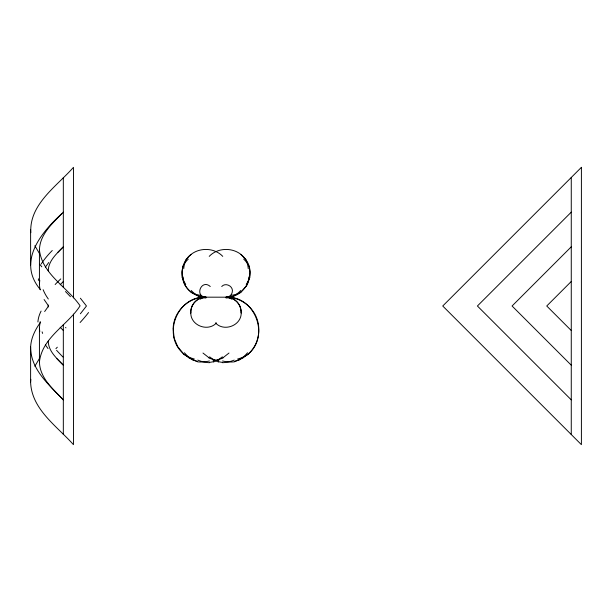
<?xml version="1.0" encoding="UTF-8"?>
<svg xmlns="http://www.w3.org/2000/svg" width="612" height="612" viewBox="0 0 612 612"><rect width="100%" height="100%" fill="white"/><g stroke="black" fill="none" stroke-linecap="round" stroke-linejoin="round"><path stroke-width="0.92" d="M73.463 314.101L73.463 444.664C57.1 426.281 31.648 409.459 30.608 382.309L30.631 347.065C30.998 337.893 35.335 329.432 40.622 322.134M39.948 289.354L39.428 284.725L39.436 250.27C39.627 234.189 53.091 222.867 63.327 212.142M48.256 305.044L48.256 306.956M241.197 312.327L241.052 310.131M48.256 341.144C48.333 351.043 56.564 358.127 62.868 364.729M241.197 312.426C241.809 325.477 223.992 332.285 215.47 322.907M39.436 283.8L39.765 280.334M30.631 347.065C30.493 369.373 49.258 385.055 63.327 399.858C53.091 389.133 39.627 377.803 39.436 361.73L39.428 327.275L40.163 321.721M30.608 382.309L30.822 379.302M173.158 328.353L174.099 337.801M241.174 313.076L240.684 308.349M39.436 361.73C42.404 337.143 67.924 324.972 80.096 305.816C67.152 286.867 42.641 274.704 39.436 250.27M173.181 327.986C173.739 311.179 189.062 296.774 205.854 297.172L227.052 297.195L230.678 297.876L233.799 299.268M249.688 277.267L249.994 271.965L249.298 267.406M182.682 267.406L181.986 271.965L182.292 277.267M192.053 306.184L191.036 309.473L190.791 312.808M192.13 306.008L194.142 302.756L196.903 300.117M34.846 366.244L39.627 358.211M247.133 284.664L246.445 285.865M44.653 311.546L48.578 306L44.087 299.528M246.315 286.056L240.738 292.176M45.349 267.153L48.715 262.533M187.104 258.455C195.335 247.325 213.282 246.368 222.753 256.367M80.371 313.78L86.468 306L80.371 298.22M60.213 284.733L63.327 281.474M249.612 352.696C260.597 341.794 261.967 322.96 252.58 310.621M57.826 252.358L62.868 247.271M61.858 213.611C40.606 232.942 16.784 262.273 40.622 289.866M63.327 246.804C56.878 253.575 48.371 260.712 48.256 270.856M571.264 212.142L477.406 306L571.264 399.858M571.264 246.804L512.068 306L571.264 365.196M571.264 281.474L546.738 306L571.264 330.526M249.359 352.956L243.025 357.928L234.472 361.547M209.227 256.367C218.691 246.368 236.645 247.325 244.877 258.455M228.995 353.04L222.89 357.844M221.712 286.508C225.729 282.01 233.876 286.493 232.223 292.291C231.673 294.946 229.217 297.034 226.509 297.157C235.375 296.904 246.544 302.091 252.366 310.33M216.51 322.907C208.118 332.117 190.607 325.737 190.791 312.9M248.403 353.881C270.206 335.644 254.776 295.581 226.126 297.172C245.037 298.113 257.231 273.602 245.32 259.037M191.105 254.462C179.064 263.313 178.995 283.417 191.242 292.176M197.056 300.002L199.887 298.404M238.282 360.284L234.977 361.409M232.522 296.3L226.126 297.172M213.412 361.738L209.457 362.426M184.839 284.664C188.886 292.238 197.248 297.256 205.854 297.172C177.893 295.604 162.203 333.9 182.368 352.696M199.458 296.3L205.854 297.172C197.492 296.942 190.11 304.738 190.806 313.076M205.854 297.172C194.05 296.537 201.478 278.613 210.268 286.508M222.523 362.426L218.568 361.738M197.508 361.547L193.698 360.284M197.003 361.409L188.947 357.928L182.621 352.956M232.093 298.404L234.924 300.002M233.883 299.322L236.676 301.479M209.09 357.844L202.985 353.04M235.077 300.117L237.838 302.756L239.85 306.008M240.876 254.462L245.366 259.098M183.577 353.881L177.702 346.591L174.282 338.512M63.327 330.526L60.213 327.267M63.327 365.196L56.931 358.716M236.813 301.617L239.154 304.654L240.638 308.165M47.996 348.542L45.349 344.847M39.627 253.789L34.846 245.756M239.927 306.184L241.036 310.039M39.765 331.666L39.436 328.2M30.822 232.698C29.154 204.209 56.885 186.17 73.463 167.336L73.463 297.899M30.608 229.691L30.631 264.935M571.264 177.472L571.264 434.528M63.327 177.472L63.327 287.365M63.327 324.635L63.327 434.528M199.841 298.251A30.095 21.275 68 0 1 205.938 298.013M200.139 299.199A30.095 21.275 88.4 0 1 205.831 297.004M183.73 268.722A47.621 33.675 34.5 0 1 186.385 258.96M185.75 284.266A48.08 33.997 -10.3 0 1 182.147 277.305M200.797 295.282A47.675 33.706 -54.2 0 1 191.097 292.406M199.359 296.545A47.675 33.714 -72.6 0 1 191.258 290.493M184.709 284.725A48.08 33.997 -27.9 0 1 183.248 277.022M182.43 267.314A47.629 33.675 16.2 0 1 188.289 259.067M194.348 359.007A65.407 46.244 -49 0 1 183.401 354.111M209.434 360.973A65.14 46.053 -77 0 1 197.462 361.83M222.363 356.819A65.599 46.374 74.8 0 1 213.496 361.983M222.967 357.982A65.599 46.39 59.3 0 1 213.075 360.713M209.465 362.709A65.14 46.061 85.3 0 1 197.752 360.093M193.576 360.529A65.407 46.252 -66.4 0 1 184.449 352.749M226.042 298.013A30.095 21.275 -68 0 1 232.139 298.251M226.142 297.004A30.095 21.275 -88.4 0 1 231.841 299.199M245.596 258.96A47.621 33.675 -34.5 0 1 248.25 268.722M249.834 277.305A48.08 33.997 10.3 0 1 246.231 284.266M240.883 292.406A47.675 33.706 54.2 0 1 231.183 295.282M240.723 290.493A47.675 33.714 72.6 0 1 232.621 296.545M248.732 277.022A48.08 33.997 27.9 0 1 247.271 284.725M243.683 259.067A47.629 33.675 -16.2 0 1 249.551 267.314M248.579 354.111A65.407 46.244 49 0 1 237.624 359.007M234.518 361.83A65.14 46.053 77 0 1 222.546 360.973M218.484 361.983A65.599 46.374 -74.8 0 1 209.618 356.819M218.905 360.713A65.599 46.39 -59.3 0 1 209.013 357.982M234.228 360.093A65.14 46.061 -85.3 0 1 222.516 362.709M247.531 352.749A65.407 46.252 66.4 0 1 238.405 360.529M55.141 284.534A30.095 7.956 -42.8 0 1 60.772 278.896M65.966 327.871A30.095 0.589 45 0 1 65.553 327.451M48.317 299.016A47.621 27.762 29.5 0 1 43.146 289.728M38.388 280.449A48.08 33.461 -10.1 0 1 38.457 278.797M41.18 264.002A47.675 19.706 -39.1 0 1 52.272 250.499M62.967 357.01A47.675 10.098 43.7 0 1 56.564 350.278M42.641 333.41A48.08 30.057 25.1 0 1 42.09 331.865M37.913 321.973A47.629 32.352 -15.6 0 1 41.088 311.08M41.815 266.801A65.407 30.317 37.1 0 1 39.742 264.3M65.469 291.526A65.599 12.148 44 0 1 70.441 296.698M88.549 312.533A65.599 23.654 -40.7 0 1 80.103 322.509M55.914 348.679A65.407 18.49 -42.5 0 1 57.321 347.188M581.4 167.336L442.736 306L581.4 444.664L581.4 167.336"/></g></svg>
